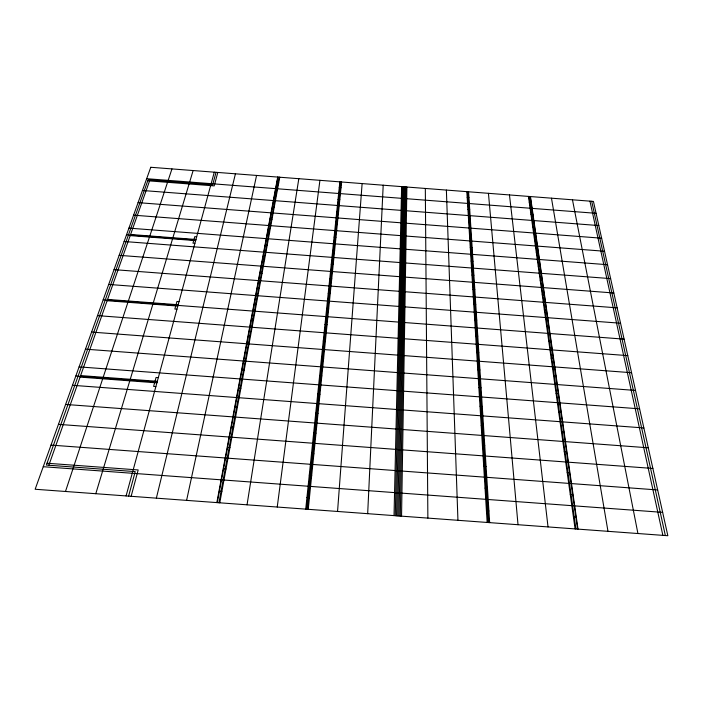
<?xml version="1.0" encoding="UTF-8"?>
<svg xmlns="http://www.w3.org/2000/svg" width="703" height="703" viewBox="0 0 703 703"><rect width="100%" height="100%" fill="white"/><g stroke="black" fill="none" stroke-linecap="round" stroke-linejoin="round"><path stroke-width="1.05" d="M401.554 516.169L406.896 187.033M400.297 516.072L406.018 186.963M397.793 515.888L404.269 186.831M399.04 515.984L405.148 186.901M396.536 515.8L403.39 186.761M395.279 515.703L402.511 186.69M394.023 515.615L401.633 186.629M367.678 513.673L383.197 185.205M337.554 511.468L362.115 183.58M307.404 509.253L341.025 181.954M308.239 509.315L341.614 181.998M305.726 509.13L339.857 181.857M306.57 509.192L340.445 181.91M277.237 507.039L319.927 180.328M247.043 504.816L298.819 178.694M218.932 502.75L279.17 177.182M219.775 502.812L279.75 177.226M217.253 502.627L277.993 177.094M216.84 502.601L277.703 177.068M186.603 500.378L256.569 175.434M156.356 498.155L235.426 173.808M131.136 496.309L138.183 469.947L47.031 463.233M217.807 172.446L214.204 185.891L147.771 180.785M128.605 496.116L135.231 471.608L46.372 465.061L148.113 179.81L212.675 184.784L216.041 172.314M126.083 495.931L214.283 172.173M154.634 382.678L153.614 386.404L155.873 386.571M155.055 381.14L156.066 377.458L158.316 377.625M175.732 305.902L174.862 309.056L176.954 309.215M176.093 304.601L176.945 301.482L179.019 301.631M193.712 240.461L192.974 243.168L194.898 243.317M194.019 239.345L194.757 236.665L196.673 236.814M95.793 493.708L193.123 170.548M65.484 491.485L171.954 168.913M48.85 465.237L149.915 179.95M227.552 447.424L229.943 447.6M311.517 453.637L313.898 453.813M483.708 466.397L486.089 466.572M567.189 472.574L569.562 472.75M51.003 445.096L657.665 489.956M223.563 468.813L226.006 468.998M309.276 475.14L311.71 475.325M485.044 488.119L487.469 488.295M570.256 494.411L572.673 494.587M43.243 466.713L662.648 512.364M219.406 491.116L221.893 491.3M306.939 497.557L309.425 497.742M486.441 510.765L488.919 510.949M573.446 517.171L575.924 517.346M254.451 303.265L256.507 303.424M326.623 308.731L328.679 308.881M474.71 319.935L476.757 320.093M546.53 325.375L548.577 325.533M107.585 299.416L178.167 304.759M103.2 299.75L624.097 339.136M107.128 300.717L177.806 306.06M251.507 319.03L253.598 319.188M324.971 324.584L327.062 324.742M475.694 335.964L477.776 336.122M548.797 341.482L550.871 341.64M97.497 315.629L627.77 355.63M248.458 335.375L250.593 335.533M323.257 341.008L325.384 341.175M476.722 352.572L478.84 352.73M551.134 358.179L553.252 358.337M91.592 332.088L631.566 372.713M245.303 352.326L247.465 352.484M321.482 358.047L323.644 358.214M477.776 369.796L479.929 369.954M553.569 375.49L555.721 375.648M85.458 349.163L635.512 390.437M242.017 369.91L244.231 370.077M319.637 375.727L321.842 375.894M478.875 387.661L481.072 387.828M556.082 393.443L558.279 393.61M79.096 366.887L639.607 408.838M80.608 375.578L157.314 381.307M75.819 376L157.103 382.081M238.607 388.17L240.865 388.337M317.721 394.084L319.97 394.251M480.017 406.211L482.258 406.378M558.7 412.09L560.941 412.257M80.063 377.107L156.892 382.854M72.479 385.297L643.86 427.942M235.074 407.151L237.368 407.318M315.735 413.162L318.028 413.329M481.195 425.491L483.479 425.658M561.425 431.466L563.701 431.633M65.607 404.445L648.28 447.802M231.392 426.879L233.73 427.055M313.67 432.995L316.007 433.171M482.434 445.535L484.762 445.711M564.245 451.616L566.574 451.783M58.454 424.357L652.876 468.453M276.92 182.824L278.696 182.965M339.25 187.631L341.025 187.763M467.187 197.49L468.954 197.622M529.254 202.271L531.02 202.411M146.672 178.703L596.091 213.308M274.732 194.564L276.534 194.705M338.02 199.432L339.821 199.573M467.926 209.424L469.718 209.564M530.941 214.274L532.733 214.406M142.437 190.487L598.824 225.566M272.474 206.664L274.302 206.805M336.755 211.603L338.582 211.744M468.681 221.735L470.5 221.876M532.681 226.647L534.5 226.788M138.078 202.64L601.636 238.203M270.145 219.151L271.999 219.292M335.445 224.16L337.299 224.301M469.463 234.433L471.309 234.574M534.473 239.415L536.319 239.556M133.57 215.18L604.536 251.243M267.738 232.043L269.627 232.183M334.092 237.122L335.981 237.263M470.263 247.535L472.144 247.676M536.319 252.588L538.199 252.729M128.921 228.124L607.533 264.706M130.591 234.494L195.944 239.486M126.54 234.758L195.794 240.048M265.259 245.356L267.175 245.496M332.695 250.505L334.61 250.646M471.098 261.068L473.005 261.217M538.226 266.2L540.132 266.34M130.196 235.61L195.636 240.611M124.115 241.507L610.626 278.616M262.694 259.108L264.644 259.258M331.254 264.337L333.204 264.477M471.959 275.058L473.901 275.198M540.203 280.251L542.136 280.4M119.15 255.33L613.824 292.984M260.04 273.326L262.026 273.476M329.769 278.634L331.746 278.783M472.847 289.513L474.815 289.662M542.241 294.785L544.21 294.935M114.018 269.636L617.137 307.844M257.289 288.037L259.31 288.195M328.222 293.423L330.234 293.573M473.76 304.461L475.773 304.619M544.35 309.821L546.354 309.97M108.701 284.434L620.556 323.222M591.698 201.286L665.354 535.537M589.949 201.155L662.867 535.352M572.47 199.801L637.92 533.524M551.477 198.184L607.981 531.327M530.475 196.568L578.015 529.122M530.185 196.541L577.594 529.095M529.016 196.453L575.933 528.972M528.436 196.409L575.098 528.911M509.464 194.942L548.024 526.925M488.444 193.325L518.014 524.719M468.585 191.787L489.657 522.637M467.996 191.743L488.822 522.575M467.416 191.699L487.987 522.514M466.827 191.655L487.153 522.452M446.379 190.074L457.943 520.308M425.324 188.457L427.872 518.102M150.776 167.279L35.15 489.253L667.85 535.721L593.446 201.418L150.776 167.279"/></g></svg>
